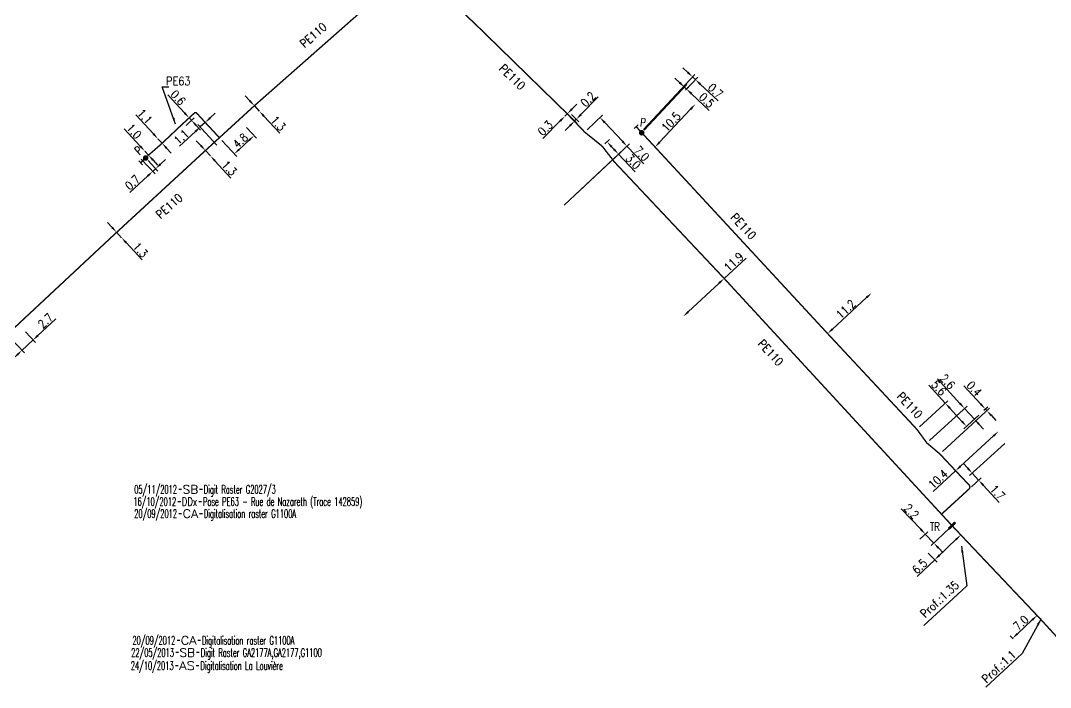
# Model space of a CAD drawing. Header units: millimetres. Extents: x 138988 to 140002, y 128990 to 130001.
# Drawn here: x 139490.1 to 139674.1, y 129230.2 to 129349.4 of the extents above; entities that cross this region are included whole.
import ezdxf
from ezdxf.enums import TextEntityAlignment as Align

# ---------------------------------------------------------------- set-up
doc = ezdxf.new("R2010")
doc.units = ezdxf.units.MM
doc.header["$PDMODE"] = 34
doc.linetypes.add('L_25_AP', pattern=[2000, 1000, 1000])
doc.linetypes.add('L_25_PE', pattern=[2000, 1000, 1000])
doc.layers.get('0').update_dxf_attribs({"linetype": 'CONTINUOUS'})
doc.layers.get('Defpoints').update_dxf_attribs({"linetype": 'CONTINUOUS'})
for name, color, linetype in [('L_150', 1, 'CONTINUOUS'), ('L_300', 7, 'CONTINUOUS'), ('L_340', 7, 'CONTINUOUS'), ('L_910', 7, 'CONTINUOUS')]:
    doc.layers.add(name, color=color, linetype=linetype)
doc.styles.add('G_ROMANS', font='ROMANS.SHX', dxfattribs={"width": 0.75})
doc.styles.get("Standard").update_dxf_attribs({"font": 'romans.shx', "width": 0.85})
doc.dimstyles.get("Standard").update_dxf_attribs({"dimtxt": 1.5, "dimasz": 1.2, "dimexe": 0.625, "dimexo": 0.625, "dimgap": 0.25, "dimtad": 1, "dimdec": 1, "dimzin": 0, "dimdsep": 46, "dimtxsty": 'Standard', "dimcen": -0.5, "dimadec": 0, "dimazin": 0, "dimtfac": 1, "dimtdec": 1, "dimtmove": 0, "dimatfit": 3, "dimfxl": 0, "dimtolj": 1, "dimtzin": 0, "dimarcsym": 0})

# ---------------------------------------------------------------- blocks, each defined once
blk = doc.blocks.new('*D83')
at = {"layer": 'Defpoints', "color": 0, "linetype": 'Continuous', "transparency": 16777216}
for p in [(139594.05, 129326.95), (139596.95, 129325.56), (139588.61, 129317.72)]:
    blk.add_point(p, dxfattribs=at)
at = {"layer": 'L_150', "color": 0, "linetype": 'Continuous', "lineweight": -2, "transparency": 16777216}
for p, q in [((139594.5, 129327.38), (139595.35, 129328.17)), ((139595.72, 129326.87), (139596.13, 129326.43)), ((139589.07, 129318.15), (139597.4, 129325.98)), ((139596.95, 129325.56), (139599.94, 129322.37))]:
    blk.add_line(p, q, dxfattribs=at)
at = {"layer": 'L_150', "color": 0, "linetype": 'Continuous', "transparency": 16777216}
for points in [[(139595.86, 129327), (139595.57, 129326.73), (139594.89, 129327.74)], [(139596.27, 129326.57), (139595.98, 129326.29), (139596.95, 129325.56)]]:
    blk.add_solid(points, dxfattribs=at)
at = {"layer": 'L_150', "color": 0, "linetype": 'Continuous', "transparency": 16777216, "insert": (139599.59, 129324.21), "char_height": 1.5, "attachment_point": 5, "rotation": 313.2435}
blk.add_mtext('\\A1;3.0', dxfattribs=at)
blk = doc.blocks.new('*D84')
at = {"layer": 'Defpoints', "color": 0, "linetype": 'Continuous', "transparency": 16777216}
for p in [(139590.91, 129329.49), (139598.46, 129326.98), (139586.79, 129316)]:
    blk.add_point(p, dxfattribs=at)
at = {"layer": 'L_150', "color": 0, "linetype": 'Continuous', "lineweight": -2, "transparency": 16777216}
for p, q in [((139591.36, 129329.91), (139594.12, 129332.5)), ((139594.49, 129331.2), (139597.64, 129327.85)), ((139587.25, 129316.43), (139598.91, 129327.4)), ((139598.46, 129326.98), (139601.45, 129323.79))]:
    blk.add_line(p, q, dxfattribs=at)
at = {"layer": 'L_150', "color": 0, "linetype": 'Continuous', "transparency": 16777216}
for points in [[(139594.63, 129331.34), (139594.34, 129331.06), (139593.66, 129332.08)], [(139597.78, 129327.99), (139597.49, 129327.71), (139598.46, 129326.98)]]:
    blk.add_solid(points, dxfattribs=at)
at = {"layer": 'L_150', "color": 0, "linetype": 'Continuous', "transparency": 16777216, "insert": (139601.1, 129325.63), "char_height": 1.5, "attachment_point": 5, "rotation": 313.2435}
blk.add_mtext('\\A1;7.0', dxfattribs=at)
blk = doc.blocks.new('*D85')
at = {"layer": 'Defpoints', "color": 0, "linetype": 'Continuous', "transparency": 16777216}
for p in [(139587.38, 129332.32), (139587.38, 129332.32), (139587.8, 129332.75)]:
    blk.add_point(p, dxfattribs=at)
at = {"layer": 'L_150', "color": 0, "linetype": 'Continuous', "lineweight": -2, "transparency": 16777216}
for p, q in [((139588.64, 129333.61), (139589.49, 129334.46)), ((139587.8, 129332.75), (139587.38, 129332.32)), ((139586.53, 129331.47), (139583.46, 129328.36))]:
    blk.add_line(p, q, dxfattribs=at)
at = {"layer": 'L_150', "color": 0, "linetype": 'Continuous', "transparency": 16777216}
for points in [[(139586.39, 129331.61), (139586.68, 129331.33), (139587.38, 129332.32)], [(139588.5, 129333.75), (139588.78, 129333.46), (139587.8, 129332.75)]]:
    blk.add_solid(points, dxfattribs=at)
at = {"layer": 'L_150', "color": 0, "linetype": 'Continuous', "transparency": 16777216, "insert": (139583.87, 129330.19), "char_height": 1.5, "attachment_point": 5, "rotation": 45.352}
blk.add_mtext('\\A1;0.3', dxfattribs=at)
blk = doc.blocks.new('*D86')
at = {"layer": 'Defpoints', "color": 0, "linetype": 'Continuous', "transparency": 16777216}
for p in [(139587.8, 129332.75), (139588.1, 129333.06), (139589.41, 129331.77)]:
    blk.add_point(p, dxfattribs=at)
at = {"layer": 'L_150', "color": 0, "linetype": 'Continuous', "lineweight": -2, "transparency": 16777216}
for p, q in [((139590.25, 129332.63), (139593.34, 129335.78)), ((139588.25, 129332.31), (139589.56, 129331.03)), ((139588.55, 129332.62), (139589.86, 129331.33)), ((139588.27, 129330.61), (139587.43, 129329.75)), ((139589.11, 129331.46), (139589.41, 129331.77))]:
    blk.add_line(p, q, dxfattribs=at)
at = {"layer": 'L_150', "color": 0, "linetype": 'Continuous', "transparency": 16777216}
for points in [[(139590.11, 129332.77), (139590.4, 129332.49), (139589.41, 129331.77)], [(139588.13, 129330.75), (139588.41, 129330.47), (139589.11, 129331.46)]]:
    blk.add_solid(points, dxfattribs=at)
at = {"layer": 'L_150', "color": 0, "linetype": 'Continuous', "transparency": 16777216, "insert": (139591.52, 129335.35), "char_height": 1.5, "attachment_point": 5, "rotation": 45.551}
blk.add_mtext('\\A1;0.2', dxfattribs=at)
blk = doc.blocks.new('*D87')
at = {"layer": 'Defpoints', "color": 0, "linetype": 'Continuous', "transparency": 16777216}
for p in [(139616.35, 129302.77), (139608.53, 129296.54), (139608.53, 129296.54)]:
    blk.add_point(p, dxfattribs=at)
at = {"layer": 'L_150', "color": 0, "linetype": 'Continuous', "lineweight": -2, "transparency": 16777216}
for p, q in [((139615.83, 129303.33), (139619.74, 129306.97)), ((139609.4, 129297.35), (139614.95, 129302.51)), ((139615.92, 129303.23), (139615.4, 129303.79))]:
    blk.add_line(p, q, dxfattribs=at)
at = {"layer": 'L_150', "color": 0, "linetype": 'Continuous', "transparency": 16777216}
for points in [[(139614.81, 129302.66), (139615.08, 129302.37), (139615.83, 129303.33)], [(139609.27, 129297.5), (139609.54, 129297.21), (139608.53, 129296.54)]]:
    blk.add_solid(points, dxfattribs=at)
at = {"layer": 'L_150', "color": 0, "linetype": 'Continuous', "transparency": 16777216, "insert": (139617.54, 129306.29), "char_height": 1.5, "attachment_point": 5, "rotation": 42.9546}
blk.add_mtext('\\A1;11.9', dxfattribs=at)
blk = doc.blocks.new('*D88')
at = {"layer": 'Defpoints', "color": 0, "linetype": 'Continuous', "transparency": 16777216}
for p in [(139658.11, 129257.49), (139651.87, 129254.7), (139653.44, 129253.05)]:
    blk.add_point(p, dxfattribs=at)
at = {"layer": 'L_150', "color": 0, "linetype": 'Continuous', "lineweight": -2, "transparency": 16777216}
for p, q in [((139657.24, 129256.67), (139654.31, 129253.88)), ((139653.44, 129253.05), (139650.31, 129250.08)), ((139652.3, 129254.25), (139653.87, 129252.6))]:
    blk.add_line(p, q, dxfattribs=at)
at = {"layer": 'L_150', "color": 0, "linetype": 'Continuous', "transparency": 16777216}
for points in [[(139657.11, 129256.81), (139657.38, 129256.52), (139658.11, 129257.49)], [(139654.17, 129254.02), (139654.45, 129253.73), (139653.44, 129253.05)]]:
    blk.add_solid(points, dxfattribs=at)
at = {"layer": 'L_150', "color": 0, "linetype": 'Continuous', "transparency": 16777216, "insert": (139650.75, 129251.88), "char_height": 1.5, "attachment_point": 5, "rotation": 43.517}
blk.add_mtext('\\A1;6.5', dxfattribs=at)
blk = doc.blocks.new('*D89')
at = {"layer": 'Defpoints', "color": 0, "linetype": 'Continuous', "transparency": 16777216}
for p in [(139656.54, 129259.15), (139651.76, 129257.64), (139650.35, 129256.3)]:
    blk.add_point(p, dxfattribs=at)
at = {"layer": 'L_340', "color": 0, "linetype": 'Continuous', "lineweight": -2, "transparency": 16777216}
for p, q in [((139650.94, 129258.51), (139647.47, 129262.17)), ((139656.09, 129258.72), (139652.82, 129255.61)), ((139650.8, 129256.73), (139652.22, 129258.07)), ((139653.28, 129256.04), (139651.76, 129257.64)), ((139654.1, 129255.17), (139654.93, 129254.3))]:
    blk.add_line(p, q, dxfattribs=at)
at = {"layer": 'L_340', "color": 0, "linetype": 'Continuous', "transparency": 16777216}
for points in [[(139651.08, 129258.65), (139650.79, 129258.37), (139651.76, 129257.64)], [(139654.25, 129255.31), (139653.96, 129255.04), (139653.28, 129256.04)]]:
    blk.add_solid(points, dxfattribs=at)
at = {"layer": 'L_340', "color": 0, "linetype": 'Continuous', "transparency": 16777216, "insert": (139649.28, 129261.7), "char_height": 1.5, "attachment_point": 5, "rotation": 313.517}
blk.add_mtext('\\A1;2.2', dxfattribs=at)
blk = doc.blocks.new('*D90')
at = {"layer": 'Defpoints', "color": 0, "linetype": 'Continuous', "transparency": 16777216}
for p in [(139666.41, 129274.28), (139660.15, 129268.53), (139659.57, 129265.69)]:
    blk.add_point(p, dxfattribs=at)
at = {"layer": 'L_150', "color": 0, "linetype": 'Continuous', "lineweight": -2, "transparency": 16777216}
for p, q in [((139665.95, 129273.85), (139659.69, 129268.11)), ((139659.34, 129269.41), (139658.53, 129270.3)), ((139660.03, 129266.11), (139661.76, 129267.7)), ((139660.15, 129268.53), (139661.3, 129267.28)), ((139662.11, 129266.39), (139664.94, 129263.31))]:
    blk.add_line(p, q, dxfattribs=at)
at = {"layer": 'L_150', "color": 0, "linetype": 'Continuous', "transparency": 16777216}
for points in [[(139659.49, 129269.55), (139659.19, 129269.28), (139660.15, 129268.53)], [(139662.26, 129266.53), (139661.96, 129266.26), (139661.3, 129267.28)]]:
    blk.add_solid(points, dxfattribs=at)
at = {"layer": 'L_150', "color": 0, "linetype": 'Continuous', "transparency": 16777216, "insert": (139664.67, 129265.08), "char_height": 1.5, "attachment_point": 5, "rotation": 312.5441}
blk.add_mtext('\\A1;1.7', dxfattribs=at)
blk = doc.blocks.new('*D91')
at = {"layer": 'Defpoints', "color": 0, "linetype": 'Continuous', "transparency": 16777216}
for p in [(139664.84, 129275.99), (139664.84, 129275.99), (139657.18, 129268.96)]:
    blk.add_point(p, dxfattribs=at)
at = {"layer": 'L_150', "color": 0, "linetype": 'Continuous', "lineweight": -2, "transparency": 16777216}
for p, q in [((139663.95, 129275.18), (139658.06, 129269.77)), ((139657.18, 129268.96), (139653.15, 129265.27))]:
    blk.add_line(p, q, dxfattribs=at)
at = {"layer": 'L_150', "color": 0, "linetype": 'Continuous', "transparency": 16777216}
for points in [[(139663.82, 129275.33), (139664.09, 129275.04), (139664.84, 129275.99)], [(139657.93, 129269.92), (139658.2, 129269.63), (139657.18, 129268.96)]]:
    blk.add_solid(points, dxfattribs=at)
at = {"layer": 'L_150', "color": 0, "linetype": 'Continuous', "transparency": 16777216, "insert": (139654.05, 129267.45), "char_height": 1.5, "attachment_point": 5, "rotation": 42.5441}
blk.add_mtext('\\A1;10.4', dxfattribs=at)
blk = doc.blocks.new('*D92')
at = {"layer": 'Defpoints', "color": 0, "linetype": 'Continuous', "transparency": 16777216}
for p in [(139642.17, 129300.74), (139642.17, 129300.74), (139634.32, 129293.47)]:
    blk.add_point(p, dxfattribs=at)
at = {"layer": 'L_150', "color": 0, "linetype": 'Continuous', "lineweight": -2, "transparency": 16777216}
blk.add_line((139635.2, 129294.28), (139641.29, 129299.92), dxfattribs=at)
at = {"layer": 'L_150', "color": 0, "linetype": 'Continuous', "transparency": 16777216}
for points in [[(139641.15, 129300.07), (139641.42, 129299.78), (139642.17, 129300.74)], [(139635.06, 129294.43), (139635.33, 129294.14), (139634.32, 129293.47)]]:
    blk.add_solid(points, dxfattribs=at)
at = {"layer": 'L_150', "color": 0, "linetype": 'Continuous', "transparency": 16777216, "insert": (139637.56, 129297.84), "char_height": 1.5, "attachment_point": 5, "rotation": 42.8011}
blk.add_mtext('\\A1;11.2', dxfattribs=at)
blk = doc.blocks.new('*D94')
at = {"layer": 'Defpoints', "color": 0, "linetype": 'Continuous', "transparency": 16777216}
for p in [(139531.89, 129334.19), (139532.77, 129333.23), (139532.77, 129333.23)]:
    blk.add_point(p, dxfattribs=at)
at = {"layer": 'L_150', "color": 0, "linetype": 'Continuous', "lineweight": -2, "transparency": 16777216}
for p, q in [((139531.08, 129335.07), (139530.26, 129335.95)), ((139531.89, 129334.19), (139532.77, 129333.23)), ((139533.59, 129332.35), (139536.43, 129329.28))]:
    blk.add_line(p, q, dxfattribs=at)
at = {"layer": 'L_150', "color": 0, "linetype": 'Continuous', "transparency": 16777216}
for points in [[(139531.22, 129335.21), (139530.93, 129334.93), (139531.89, 129334.19)], [(139533.74, 129332.49), (139533.44, 129332.22), (139532.77, 129333.23)]]:
    blk.add_solid(points, dxfattribs=at)
at = {"layer": 'L_150', "color": 0, "linetype": 'Continuous', "transparency": 16777216, "insert": (139536.15, 129331.05), "char_height": 1.5, "attachment_point": 5, "rotation": 312.747}
blk.add_mtext('\\A1;1.3', dxfattribs=at)
blk = doc.blocks.new('*D95')
at = {"layer": 'Defpoints', "color": 0, "linetype": 'Continuous', "transparency": 16777216}
for p in [(139523.15, 129326.19), (139524.03, 129325.23), (139524.03, 129325.23)]:
    blk.add_point(p, dxfattribs=at)
at = {"layer": 'L_150', "color": 0, "linetype": 'Continuous', "lineweight": -2, "transparency": 16777216}
for p, q in [((139522.34, 129327.07), (139521.52, 129327.95)), ((139523.15, 129326.19), (139524.03, 129325.23)), ((139524.85, 129324.35), (139527.69, 129321.27))]:
    blk.add_line(p, q, dxfattribs=at)
at = {"layer": 'L_150', "color": 0, "linetype": 'Continuous', "transparency": 16777216}
for points in [[(139522.48, 129327.21), (139522.19, 129326.94), (139523.15, 129326.19)], [(139524.99, 129324.49), (139524.7, 129324.22), (139524.03, 129325.23)]]:
    blk.add_solid(points, dxfattribs=at)
at = {"layer": 'L_150', "color": 0, "linetype": 'Continuous', "transparency": 16777216, "insert": (139527.41, 129323.05), "char_height": 1.5, "attachment_point": 5, "rotation": 312.7031}
blk.add_mtext('\\A1;1.3', dxfattribs=at)
blk = doc.blocks.new('*D96')
at = {"layer": 'Defpoints', "color": 0, "linetype": 'Continuous', "transparency": 16777216}
for p in [(139530.08, 129330.75), (139525.65, 129328.47), (139531.84, 129328.85)]:
    blk.add_point(p, dxfattribs=at)
at = {"layer": 'L_150', "color": 0, "linetype": 'Continuous', "lineweight": -2, "transparency": 16777216}
for p, q in [((139530.51, 129330.29), (139532.26, 129328.39)), ((139526.07, 129328.01), (139528.74, 129325.13)), ((139529.19, 129326.4), (139530.96, 129328.04))]:
    blk.add_line(p, q, dxfattribs=at)
at = {"layer": 'L_150', "color": 0, "linetype": 'Continuous', "transparency": 16777216}
for points in [[(139530.82, 129328.18), (139531.09, 129327.89), (139531.84, 129328.85)], [(139529.06, 129326.55), (139529.33, 129326.26), (139528.31, 129325.59)]]:
    blk.add_solid(points, dxfattribs=at)
at = {"layer": 'L_150', "color": 0, "linetype": 'Continuous', "transparency": 16777216, "insert": (139529.4, 129327.95), "char_height": 1.5, "attachment_point": 5, "rotation": 42.747}
blk.add_mtext('\\A1;4.8', dxfattribs=at)
blk = doc.blocks.new('*D97')
at = {"layer": 'Defpoints', "color": 0, "linetype": 'Continuous', "transparency": 16777216}
for p in [(139507.29, 129311.57), (139508.17, 129310.61), (139508.17, 129310.61)]:
    blk.add_point(p, dxfattribs=at)
at = {"layer": 'L_150', "color": 0, "linetype": 'Continuous', "lineweight": -2, "transparency": 16777216}
for p, q in [((139506.47, 129312.45), (139505.66, 129313.33)), ((139507.29, 129311.57), (139508.17, 129310.61)), ((139508.98, 129309.73), (139511.82, 129306.65))]:
    blk.add_line(p, q, dxfattribs=at)
at = {"layer": 'L_150', "color": 0, "linetype": 'Continuous', "transparency": 16777216}
for points in [[(139506.62, 129312.58), (139506.33, 129312.31), (139507.29, 129311.57)], [(139509.13, 129309.86), (139508.83, 129309.59), (139508.17, 129310.61)]]:
    blk.add_solid(points, dxfattribs=at)
at = {"layer": 'L_150', "color": 0, "linetype": 'Continuous', "transparency": 16777216, "insert": (139511.54, 129308.42), "char_height": 1.5, "attachment_point": 5, "rotation": 312.6476}
blk.add_mtext('\\A1;1.3', dxfattribs=at)
blk = doc.blocks.new('*D100')
at = {"layer": 'Defpoints', "color": 0, "linetype": 'Continuous', "transparency": 16777216}
for p in [(139487.72, 129293.3), (139490.55, 129294.22), (139492.34, 129292.31)]:
    blk.add_point(p, dxfattribs=at)
at = {"layer": 'L_150', "color": 0, "linetype": 'Continuous', "lineweight": -2, "transparency": 16777216}
for p, q in [((139493.22, 129293.13), (139496.41, 129296.12)), ((139490.98, 129293.76), (139492.77, 129291.86)), ((139488.15, 129292.84), (139490.8, 129290.01)), ((139490.37, 129290.47), (139492.34, 129292.31)), ((139489.5, 129289.65), (139488.62, 129288.83))]:
    blk.add_line(p, q, dxfattribs=at)
at = {"layer": 'L_150', "color": 0, "linetype": 'Continuous', "transparency": 16777216}
for points in [[(139493.08, 129293.28), (139493.35, 129292.99), (139492.34, 129292.31)], [(139489.36, 129289.79), (139489.63, 129289.5), (139490.37, 129290.47)]]:
    blk.add_solid(points, dxfattribs=at)
at = {"layer": 'L_150', "color": 0, "linetype": 'Continuous', "transparency": 16777216, "insert": (139494.57, 129295.77), "char_height": 1.5, "attachment_point": 5, "rotation": 43.124}
blk.add_mtext('\\A1;2.7', dxfattribs=at)
blk = doc.blocks.new('L_340_19')
at = {"linetype": 'Continuous'}
blk.add_hatch(color=0, dxfattribs=at).paths.add_polyline_path([(0.125, 0.75), (-0.125, 0.75), (-0.125, -0.75), (0.125, -0.75)])
at = {"color": 0, "linetype": 'Continuous'}
blk.add_lwpolyline([(-0.125, 0.75), (0.125, 0.75), (0.125, -0.75), (-0.125, -0.75)], close=True, dxfattribs=at)
at = {"color": 0, "linetype": 'Continuous', "width": 0.75}
for tag, height, flags, p in [('TR', 1.5, 8, (0, 3)), ('DEF_LEG', 1.2, 3, (0, -5)), ('DEF_COUP', 1.2, 3, (0, -7.5)), ('DEF_TYPE', 1.2, 3, (0, -10))]:
    blk.add_attdef(tag, text='', height=height, dxfattribs=dict(at, flags=flags)).set_placement(p, align=Align.MIDDLE)
blk = doc.blocks.new('*D105')
at = {"layer": 'Defpoints', "color": 0, "linetype": 'Continuous', "transparency": 16777216}
for p in [(139608.49, 129336.51), (139609.11, 129337.17), (139601.11, 129329.37)]:
    blk.add_point(p, dxfattribs=at)
at = {"layer": 'L_300', "color": 0, "linetype": 'Continuous', "lineweight": -2, "transparency": 16777216}
for p, q in [((139601.54, 129329.83), (139609.17, 129337.97)), ((139607.87, 129338.33), (139606.99, 129339.15)), ((139608.74, 129337.51), (139609.11, 129337.17)), ((139608.91, 129336.96), (139609.54, 129337.63)), ((139609.98, 129336.35), (139613.17, 129333.36))]:
    blk.add_line(p, q, dxfattribs=at)
at = {"layer": 'L_300', "color": 0, "linetype": 'Continuous', "transparency": 16777216}
for points in [[(139608.01, 129338.48), (139607.73, 129338.19), (139608.74, 129337.51)], [(139610.12, 129336.5), (139609.85, 129336.2), (139609.11, 129337.17)]]:
    blk.add_solid(points, dxfattribs=at)
at = {"layer": 'L_300', "color": 0, "linetype": 'Continuous', "transparency": 16777216, "insert": (139612.7, 129335.17), "char_height": 1.5, "attachment_point": 5, "rotation": 316.8408}
blk.add_mtext('\\A1;0.5', dxfattribs=at)
blk = doc.blocks.new('*D106')
at = {"layer": 'Defpoints', "color": 0, "linetype": 'Continuous', "transparency": 16777216}
for p in [(139610.7, 129338.86), (139608.49, 129336.51), (139600.97, 129329.52)]:
    blk.add_point(p, dxfattribs=at)
at = {"layer": 'L_340', "color": 0, "linetype": 'Continuous', "lineweight": -2, "transparency": 16777216}
for p, q in [((139601.4, 129329.97), (139610.61, 129339.8)), ((139609.31, 129340.16), (139608.43, 129340.98)), ((139608.91, 129336.96), (139611.12, 129339.32)), ((139610.19, 129339.34), (139610.7, 129338.86)), ((139611.57, 129338.04), (139614.76, 129335.05))]:
    blk.add_line(p, q, dxfattribs=at)
at = {"layer": 'L_340', "color": 0, "linetype": 'Continuous', "transparency": 16777216}
for points in [[(139609.45, 129340.31), (139609.17, 129340.02), (139610.19, 129339.34)], [(139611.71, 129338.19), (139611.43, 129337.9), (139610.7, 129338.86)]]:
    blk.add_solid(points, dxfattribs=at)
at = {"layer": 'L_340', "color": 0, "linetype": 'Continuous', "transparency": 16777216, "insert": (139614.29, 129336.87), "char_height": 1.5, "attachment_point": 5, "rotation": 316.8408}
blk.add_mtext('\\A1;0.7', dxfattribs=at)
blk = doc.blocks.new('*D107')
at = {"layer": 'Defpoints', "color": 0, "linetype": 'Continuous', "transparency": 16777216}
for p in [(139610.66, 129334.46), (139610.66, 129334.46), (139603.48, 129326.81)]:
    blk.add_point(p, dxfattribs=at)
at = {"layer": 'L_150', "color": 0, "linetype": 'Continuous', "lineweight": -2, "transparency": 16777216}
blk.add_line((139604.3, 129327.68), (139609.84, 129333.59), dxfattribs=at)
at = {"layer": 'L_150', "color": 0, "linetype": 'Continuous', "transparency": 16777216}
for points in [[(139609.7, 129333.73), (139609.99, 129333.45), (139610.66, 129334.46)], [(139604.16, 129327.82), (139604.45, 129327.54), (139603.48, 129326.81)]]:
    blk.add_solid(points, dxfattribs=at)
at = {"layer": 'L_150', "color": 0, "linetype": 'Continuous', "transparency": 16777216, "insert": (139606.34, 129331.32), "char_height": 1.5, "attachment_point": 5, "rotation": 46.8408}
blk.add_mtext('\\A1;10.5', dxfattribs=at)
blk = doc.blocks.new('L_340_07')
at = {"color": 0, "linetype": 'Continuous', "const_width": 0.25, "flags": 128}
blk.add_lwpolyline([(0, 0), (1.25, 0)], dxfattribs=at)
at = {"color": 0, "linetype": 'Continuous', "flags": 128}
blk.add_lwpolyline([(1.25, -0.5), (1.25, 0.5)], dxfattribs=at)
at = {"color": 0, "linetype": 'Continuous', "style": 'G_ROMANS', "width": 0.75, "flags": 3}
for tag, p in [('DEF_LEG', (0.72, -3.47)), ('DEF_COUP', (0.72, -5.97)), ('DEF_TYPE', (0.72, -8.47))]:
    blk.add_attdef(tag, text='', height=1.2, dxfattribs=at).set_placement(p, align=Align.MIDDLE)
blk = doc.blocks.new('L_300_12')
at = {"color": 0, "linetype": 'Continuous', "const_width": 0.497, "flags": 128}
blk.add_lwpolyline([(-0.25, 0, 1), (0.25, 0, 1)], format="xyb", close=True, dxfattribs=at)
at = {"color": 0, "linetype": 'Continuous', "style": 'G_ROMANS', "width": 0.75}
blk.add_text('P', height=1.5, dxfattribs=at).set_placement((0, 1.85), align=Align.MIDDLE)
at = {"color": 0, "linetype": 'Continuous', "width": 0.75, "flags": 3}
for tag, p in [('DEF_LEG', (0, -5)), ('DEF_COUP', (0, -7.5)), ('DEF_TYPE', (0, -10))]:
    blk.add_attdef(tag, text='', height=1.2, dxfattribs=at).set_placement(p, align=Align.MIDDLE)
blk = doc.blocks.new('*D108')
at = {"layer": 'Defpoints', "color": 0, "linetype": 'Continuous', "transparency": 16777216}
for p in [(139661.77, 129279.33), (139660.53, 129278.19), (139652.04, 129273.93)]:
    blk.add_point(p, dxfattribs=at)
at = {"layer": 'L_150', "color": 0, "linetype": 'Continuous', "lineweight": -2, "transparency": 16777216}
for p, q in [((139657.96, 129280.99), (139653.93, 129285.38)), ((139652.5, 129274.35), (139659.23, 129280.53)), ((139660.53, 129278.19), (139658.77, 129280.11)), ((139661.31, 129278.91), (139660.07, 129277.77)), ((139661.34, 129277.31), (139662.15, 129276.42))]:
    blk.add_line(p, q, dxfattribs=at)
at = {"layer": 'L_150', "color": 0, "linetype": 'Continuous', "transparency": 16777216}
for points in [[(139658.1, 129281.13), (139657.81, 129280.86), (139658.77, 129280.11)], [(139661.48, 129277.44), (139661.19, 129277.17), (139660.53, 129278.19)]]:
    blk.add_solid(points, dxfattribs=at)
at = {"layer": 'L_150', "color": 0, "linetype": 'Continuous', "transparency": 16777216, "insert": (139655.74, 129284.89), "char_height": 1.5, "attachment_point": 5, "rotation": 312.5441}
blk.add_mtext('\\A1;2.6', dxfattribs=at)
blk = doc.blocks.new('*D109')
at = {"layer": 'Defpoints', "color": 0, "linetype": 'Continuous', "transparency": 16777216}
for p in [(139661.77, 129279.33), (139662.49, 129279.99), (139654.35, 129271.98)]:
    blk.add_point(p, dxfattribs=at)
at = {"layer": 'L_150', "color": 0, "linetype": 'Continuous', "lineweight": -2, "transparency": 16777216}
for p, q in [((139661.68, 129280.87), (139658.68, 129284.14)), ((139662.23, 129279.76), (139662.95, 129280.41)), ((139654.81, 129272.4), (139663.22, 129280.12)), ((139662.76, 129279.7), (139662.49, 129279.99)), ((139663.57, 129278.81), (139664.38, 129277.93))]:
    blk.add_line(p, q, dxfattribs=at)
at = {"layer": 'L_150', "color": 0, "linetype": 'Continuous', "transparency": 16777216}
for points in [[(139661.82, 129281.01), (139661.53, 129280.74), (139662.49, 129279.99)], [(139663.72, 129278.95), (139663.42, 129278.68), (139662.76, 129279.7)]]:
    blk.add_solid(points, dxfattribs=at)
at = {"layer": 'L_150', "color": 0, "linetype": 'Continuous', "transparency": 16777216, "insert": (139660.51, 129283.63), "char_height": 1.5, "attachment_point": 5, "rotation": 312.5441}
blk.add_mtext('\\A1;0.4', dxfattribs=at)
blk = doc.blocks.new('*D110')
at = {"layer": 'Defpoints', "color": 0, "linetype": 'Continuous', "transparency": 16777216}
for p in [(139661.77, 129279.33), (139659.13, 129276.91), (139650.26, 129276.37)]:
    blk.add_point(p, dxfattribs=at)
at = {"layer": 'L_150', "color": 0, "linetype": 'Continuous', "lineweight": -2, "transparency": 16777216}
for p, q in [((139655.34, 129281.03), (139652.38, 129284.25)), ((139650.72, 129276.79), (139655.8, 129281.45)), ((139658.31, 129277.79), (139656.15, 129280.15)), ((139661.31, 129278.91), (139658.66, 129276.48))]:
    blk.add_line(p, q, dxfattribs=at)
at = {"layer": 'L_150', "color": 0, "linetype": 'Continuous', "transparency": 16777216}
for points in [[(139656.3, 129280.28), (139656, 129280.01), (139655.34, 129281.03)], [(139658.46, 129277.92), (139658.17, 129277.65), (139659.13, 129276.91)]]:
    blk.add_solid(points, dxfattribs=at)
at = {"layer": 'L_150', "color": 0, "linetype": 'Continuous', "transparency": 16777216, "insert": (139654.19, 129283.76), "char_height": 1.5, "attachment_point": 5, "rotation": 312.5441}
blk.add_mtext('\\A1;5.6', dxfattribs=at)
blk = doc.blocks.new('GIS_MODF')
at = {"color": 0, "linetype": 'Continuous', "flags": 128}
for points in [[(-2.18, -0.01), (-1.68, -0.01)], [(1.52, -0.01), (2.02, -0.01)]]:
    blk.add_lwpolyline(points, dxfattribs=at)
at = {"color": 0, "linetype": 'Continuous', "width": 0.5}
blk.add_attdef('DATE', text='', height=1.5, dxfattribs=at).set_placement((-2.5, -0.8), align=Align.RIGHT)
at = {"color": 0, "linetype": 'Continuous', "width": 1.771291}
blk.add_attdef('USER', text='', height=1.5, dxfattribs=at).set_placement((-1.51, -0.8), (1.28, -0.8), align=Align.FIT)
at = {"color": 0, "linetype": 'Continuous', "width": 0.5}
blk.add_attdef('DESC', (2.29, -0.8), '', height=1.5, dxfattribs=at)
blk = doc.blocks.new('*D111')
at = {"layer": 'Defpoints', "color": 0, "linetype": 'Continuous', "transparency": 16777216}
for p in [(139672.27, 129242.53), (139667.35, 129239.02), (139667.88, 129238.45)]:
    blk.add_point(p, dxfattribs=at)
at = {"layer": 'L_150', "color": 0, "linetype": 'Continuous', "lineweight": -2, "transparency": 16777216}
for p, q in [((139670.86, 129242.29), (139668.22, 129239.84)), ((139671.84, 129242.99), (139671.31, 129243.56)), ((139667.45, 129238.9), (139666.92, 129239.48))]:
    blk.add_line(p, q, dxfattribs=at)
at = {"layer": 'L_150', "color": 0, "linetype": 'Continuous', "transparency": 16777216}
for points in [[(139670.72, 129242.43), (139671, 129242.14), (139671.74, 129243.11)], [(139668.09, 129239.98), (139668.36, 129239.69), (139667.35, 129239.02)]]:
    blk.add_solid(points, dxfattribs=at)
at = {"layer": 'L_150', "color": 0, "linetype": 'Continuous', "transparency": 16777216, "insert": (139668.86, 129241.79), "char_height": 1.5, "attachment_point": 5, "rotation": 42.9432}
blk.add_mtext('\\A1;7.0', dxfattribs=at)
blk = doc.blocks.new('*D118')
at = {"layer": 'Defpoints', "color": 0, "linetype": 'Continuous', "transparency": 16777216}
for p in [(139511.27, 129325.12), (139512.47, 129324.85), (139513.73, 129322.46)]:
    blk.add_point(p, dxfattribs=at)
at = {"layer": 'L_300', "color": 0, "linetype": 'Continuous', "lineweight": -2, "transparency": 16777216}
for p, q in [((139511.69, 129324.67), (139514.16, 129322)), ((139515.13, 129323.75), (139516.01, 129324.56)), ((139512.9, 129324.39), (139514.67, 129322.48)), ((139514.25, 129322.94), (139513.73, 129322.46)), ((139512.85, 129321.65), (139509.64, 129318.68))]:
    blk.add_line(p, q, dxfattribs=at)
at = {"layer": 'L_300', "color": 0, "linetype": 'Continuous', "transparency": 16777216}
for points in [[(139514.99, 129323.9), (139515.26, 129323.6), (139514.25, 129322.94)], [(139512.71, 129321.79), (139512.99, 129321.5), (139513.73, 129322.46)]]:
    blk.add_solid(points, dxfattribs=at)
at = {"layer": 'L_300', "color": 0, "linetype": 'Continuous', "transparency": 16777216, "insert": (139510.13, 129320.49), "char_height": 1.5, "attachment_point": 5, "rotation": 42.7325}
blk.add_mtext('\\A1;0.7', dxfattribs=at)
blk = doc.blocks.new('*D119')
at = {"layer": 'Defpoints', "color": 0, "linetype": 'Continuous', "transparency": 16777216}
for p in [(139514.66, 129328.29), (139514.66, 129328.29), (139515.41, 129327.48)]:
    blk.add_point(p, dxfattribs=at)
at = {"layer": 'L_150', "color": 0, "linetype": 'Continuous', "lineweight": -2, "transparency": 16777216}
for p, q in [((139513.85, 129329.17), (139510.72, 129332.55)), ((139515.41, 129327.48), (139514.66, 129328.29)), ((139516.22, 129326.6), (139517.04, 129325.72))]:
    blk.add_line(p, q, dxfattribs=at)
at = {"layer": 'L_150', "color": 0, "linetype": 'Continuous', "transparency": 16777216}
for points in [[(139513.99, 129329.31), (139513.7, 129329.03), (139514.66, 129328.29)], [(139516.37, 129326.74), (139516.08, 129326.46), (139515.41, 129327.48)]]:
    blk.add_solid(points, dxfattribs=at)
at = {"layer": 'L_150', "color": 0, "linetype": 'Continuous', "transparency": 16777216, "insert": (139512.34, 129332.27), "char_height": 1.5, "attachment_point": 5, "rotation": 312.7492}
blk.add_mtext('\\A1;1.1', dxfattribs=at)
blk = doc.blocks.new('*D120')
at = {"layer": 'Defpoints', "color": 0, "linetype": 'Continuous', "transparency": 16777216}
for p in [(139518.81, 129330.7), (139519.22, 129330.26), (139520.65, 129331.59)]:
    blk.add_point(p, dxfattribs=at)
at = {"layer": 'L_150', "color": 0, "linetype": 'Continuous', "lineweight": -2, "transparency": 16777216}
for p, q in [((139519.43, 129332.91), (139516.46, 129336.12)), ((139519.27, 129331.13), (139520.7, 129332.45)), ((139519.68, 129330.69), (139521.11, 129332.01)), ((139520.65, 129331.59), (139520.24, 129332.03)), ((139521.46, 129330.7), (139522.28, 129329.82))]:
    blk.add_line(p, q, dxfattribs=at)
at = {"layer": 'L_150', "color": 0, "linetype": 'Continuous', "transparency": 16777216}
for points in [[(139519.57, 129333.04), (139519.28, 129332.77), (139520.24, 129332.03)], [(139521.61, 129330.84), (139521.32, 129330.57), (139520.65, 129331.59)]]:
    blk.add_solid(points, dxfattribs=at)
at = {"layer": 'L_150', "color": 0, "linetype": 'Continuous', "transparency": 16777216, "insert": (139518.27, 129335.63), "char_height": 1.5, "attachment_point": 5, "rotation": 312.7492}
blk.add_mtext('\\A1;0.6', dxfattribs=at)
blk = doc.blocks.new('*D121')
at = {"layer": 'Defpoints', "color": 0, "linetype": 'Continuous', "transparency": 16777216}
for p in [(139512.31, 129326.09), (139512.31, 129326.09), (139512.98, 129325.36)]:
    blk.add_point(p, dxfattribs=at)
at = {"layer": 'L_150', "color": 0, "linetype": 'Continuous', "lineweight": -2, "transparency": 16777216}
for p, q in [((139511.49, 129326.97), (139508.65, 129330.05)), ((139512.98, 129325.36), (139512.31, 129326.09)), ((139513.8, 129324.47), (139514.61, 129323.59))]:
    blk.add_line(p, q, dxfattribs=at)
at = {"layer": 'L_150', "color": 0, "linetype": 'Continuous', "transparency": 16777216}
for points in [[(139511.64, 129327.11), (139511.34, 129326.84), (139512.31, 129326.09)], [(139513.95, 129324.61), (139513.65, 129324.34), (139512.98, 129325.36)]]:
    blk.add_solid(points, dxfattribs=at)
at = {"layer": 'L_150', "color": 0, "linetype": 'Continuous', "transparency": 16777216, "insert": (139510.4, 129329.63), "char_height": 1.5, "attachment_point": 5, "rotation": 312.7492}
blk.add_mtext('\\A1;1.0', dxfattribs=at)
blk = doc.blocks.new('*D122')
at = {"layer": 'Defpoints', "color": 0, "linetype": 'Continuous', "transparency": 16777216}
for p in [(139521.56, 129332.9), (139523.12, 129331.21), (139525.64, 129326.71)]:
    blk.add_point(p, dxfattribs=at)
at = {"layer": 'L_150', "color": 0, "linetype": 'Continuous', "lineweight": -2, "transparency": 16777216}
for p, q in [((139521.98, 129332.44), (139523.54, 129330.75)), ((139524, 129332.03), (139524.88, 129332.84)), ((139525.21, 129327.17), (139521.81, 129330.86)), ((139523.12, 129331.21), (139522.24, 129330.4)), ((139521.35, 129329.59), (139518.54, 129326.99))]:
    blk.add_line(p, q, dxfattribs=at)
at = {"layer": 'L_150', "color": 0, "linetype": 'Continuous', "transparency": 16777216}
for points in [[(139523.86, 129332.17), (139524.13, 129331.88), (139523.12, 129331.21)], [(139521.22, 129329.73), (139521.49, 129329.44), (139522.24, 129330.4)]]:
    blk.add_solid(points, dxfattribs=at)
at = {"layer": 'L_150', "color": 0, "linetype": 'Continuous', "transparency": 16777216, "insert": (139518.83, 129328.62), "char_height": 1.5, "attachment_point": 5, "rotation": 42.7031}
blk.add_mtext('\\A1;1.1', dxfattribs=at)

msp = doc.modelspace()

# ---------------------------------------------------------------- linework, layer by layer
at = {"layer": 'L_150', "linetype": 'L_25_PE', "flags": 128}
for points in [[(139481.17, 129287.16, 0.25, 0.25, 0), (139487.72, 129293.3, 0.25, 0.25, 0), (139507.29, 129311.57, 0.25, 0.25, 0), (139523.15, 129326.19, 0.25, 0.25, 0), (139531.89, 129334.19, 0.25, 0.25, 0), (139554.88, 129354.46, 0.25, 0.25, 0), (139554.88, 129354.46, 0.25, 0.25, 0), (139559.45, 129358.66, 0.25, 0.25, 0), (139559.81, 129359, 0.25, 0.25, 0), (139560.63, 129359.07, 0.25, 0.25, 0), (139566.01, 129353.92, 0.25, 0.25, 0), (139572.16, 129348.02, 0.25, 0.25, 0), (139587.8, 129332.75, 0.25, 0.25, 0), (139590.91, 129329.49, 0.25, 0.25, 0), (139594.05, 129326.95, 0.25, 0.25, 0), (139596.21, 129324.16, 0.25, 0.25, 0), (139615.83, 129303.33, 0.25, 0.25, 0), (139654.66, 129261.19, 0.25, 0.25, 0), (139656.46, 129259.24, 0, 0, 0)], [(139525.65, 129328.47, 0.25, 0.25, 0), (139521.56, 129332.9, 0.25, 0.25, 0.414214), (139521.2, 129332.91, 0.25, 0.25, 0), (139518.81, 129330.7, 0.25, 0.25, 0), (139515.41, 129327.48, 0.25, 0.25, 0), (139512.98, 129325.36, 0.25, 0.25, 0), (139512.47, 129324.85, 0, 0, 0)], [(139600.97, 129329.52, 0.25, 0.25, 0), (139601.11, 129329.37, 0.25, 0.25, 0), (139603.48, 129326.81, 0.25, 0.25, 0), (139634.32, 129293.47, 0.25, 0.25, 0), (139650.26, 129276.37, 0.25, 0.25, 0), (139652.04, 129273.93, 0.25, 0.25, 0), (139654.35, 129271.98, 0.25, 0.25, 0), (139657.18, 129268.96, 0.25, 0.25, 0), (139659.6, 129266.4, 0.25, 0.25, -0.418538), (139659.57, 129265.69, 0.25, 0.25, 0), (139654.66, 129261.19, 0, 0, 0)]]:
    msp.add_lwpolyline(points, format="xyseb", dxfattribs=at)
at = {"layer": 'L_150', "linetype": 'L_25_AP', "const_width": 0.25, "flags": 128}
msp.add_lwpolyline([(139656.63, 129259.06), (139658.11, 129257.49), (139672.27, 129242.53), (139692.55, 129220.34), (139694.31, 129218.42), (139714.85, 129195.57), (139714.85, 129195.57), (139714.85, 129195.57), (139716.06, 129193.82), (139716.74, 129192.83), (139725.05, 129180.15), (139728.02, 129176.39, 0.414214), (139728.37, 129176.35), (139730.41, 129177.96, -0.414214), (139730.76, 129177.91), (139732.34, 129175.91), (139732.34, 129175.91), (139740.06, 129164.63), (139767, 129131.97), (139784.58, 129107.98), (139807.61, 129076.56)], format="xyb", dxfattribs=at)

# ---------------------------------------------------------------- block references
at = {"layer": 'L_300'}
for p, rotation in [((139601.1, 129329.37), 353.0744767169757), ((139512.47, 129324.85), 42.74921618385801)]:
    msp.add_blockref('L_300_12', p, dxfattribs=dict(at, rotation=rotation))
at = {"layer": 'L_340'}
for p, rotation in [((139600.97, 129329.52), 132.7684672531926), ((139512.47, 129324.85), 224.2853983304596)]:
    msp.add_blockref('L_340_07', p, dxfattribs=dict(at, rotation=rotation))
ref = msp.add_blockref('L_340_19', (139656.54, 129259.15), dxfattribs=dict(at, rotation=313.5170386130657))
ref.add_attrib('TR', 'TR', dxfattribs={"layer": '0', "color": 0, "linetype": 'Continuous', "height": 1.5, "width": 0.75, "flags": 8}).set_placement((139653.47, 129258.97), align=Align.MIDDLE)
at = {"layer": 'L_910'}
ref = msp.add_blockref('GIS_MODF', (139520.58, 129265.67), dxfattribs=at)
ref.add_attrib('DATE', '05/11/2012', dxfattribs={"layer": '0', "color": 0, "linetype": 'Continuous', "height": 1.5, "width": 0.5}).set_placement((139518.07, 129264.87), align=Align.RIGHT)
ref.add_attrib('USER', 'SB', dxfattribs={"layer": '0', "color": 0, "linetype": 'Continuous', "height": 1.5, "width": 1.025485}).set_placement((139519.07, 129264.87), (139521.85, 129264.87), align=Align.FIT)
ref.add_attrib('DESC', 'Digit Raster G2027/3', (139522.86, 129264.87), dxfattribs={"layer": '0', "color": 0, "linetype": 'Continuous', "height": 1.5, "width": 0.5})
ref = msp.add_blockref('GIS_MODF', (139520.43, 129263.49), dxfattribs=at)
ref.add_attrib('DATE', '16/10/2012', dxfattribs={"layer": '0', "color": 0, "linetype": 'Continuous', "height": 1.5, "width": 0.5}).set_placement((139517.93, 129262.7), align=Align.RIGHT)
ref.add_attrib('USER', 'DDx', dxfattribs={"layer": '0', "color": 0, "linetype": 'Continuous', "height": 1.5, "width": 0.695865}).set_placement((139518.92, 129262.7), (139521.7, 129262.7), align=Align.FIT)
ref.add_attrib('DESC', 'Pose PE63 - Rue de Nazareth (Trace 142859)', (139522.72, 129262.7), dxfattribs={"layer": '0', "color": 0, "linetype": 'Continuous', "height": 1.5, "width": 0.5})
ref = msp.add_blockref('GIS_MODF', (139520.58, 129261.35), dxfattribs=at)
ref.add_attrib('DATE', '20/09/2012', dxfattribs={"layer": '0', "color": 0, "linetype": 'Continuous', "height": 1.5, "width": 0.5}).set_placement((139518.08, 129260.55), align=Align.RIGHT)
ref.add_attrib('USER', 'CA', dxfattribs={"layer": '0', "color": 0, "linetype": 'Continuous', "height": 1.5, "width": 1.025485}).set_placement((139519.07, 129260.55), (139521.86, 129260.55), align=Align.FIT)
ref.add_attrib('DESC', 'Digitalisation raster G1100A', (139522.87, 129260.55), dxfattribs={"layer": '0', "color": 0, "linetype": 'Continuous', "height": 1.5, "width": 0.5})
ref = msp.add_blockref('GIS_MODF', (139520.26, 129238.68), dxfattribs=at)
ref.add_attrib('DATE', '20/09/2012', dxfattribs={"layer": '0', "color": 0, "linetype": 'Continuous', "height": 1.5, "width": 0.5}).set_placement((139517.76, 129237.88), align=Align.RIGHT)
ref.add_attrib('USER', 'CA', dxfattribs={"layer": '0', "color": 0, "linetype": 'Continuous', "height": 1.5, "width": 1.025485}).set_placement((139518.75, 129237.88), (139521.54, 129237.88), align=Align.FIT)
ref.add_attrib('DESC', 'Digitalisation raster G1100A', (139522.55, 129237.88), dxfattribs={"layer": '0', "color": 0, "linetype": 'Continuous', "height": 1.5, "width": 0.5})
ref = msp.add_blockref('GIS_MODF', (139520.03, 129236.52), dxfattribs=at)
ref.add_attrib('DATE', '22/05/2013', dxfattribs={"layer": '0', "color": 0, "linetype": 'Continuous', "height": 1.5, "width": 0.5}).set_placement((139517.53, 129235.72), align=Align.RIGHT)
ref.add_attrib('USER', 'SB', dxfattribs={"layer": '0', "color": 0, "linetype": 'Continuous', "height": 1.5, "width": 1.025485}).set_placement((139518.52, 129235.72), (139521.31, 129235.72), align=Align.FIT)
ref.add_attrib('DESC', 'Digit Raster GA2177A,GA2177,G1100', (139522.32, 129235.72), dxfattribs={"layer": '0', "color": 0, "linetype": 'Continuous', "height": 1.5, "width": 0.5})
ref = msp.add_blockref('GIS_MODF', (139519.98, 129234.17), dxfattribs=at)
ref.add_attrib('DATE', '24/10/2013', dxfattribs={"layer": '0', "color": 0, "linetype": 'Continuous', "height": 1.5, "width": 0.5}).set_placement((139517.47, 129233.37), align=Align.RIGHT)
ref.add_attrib('USER', 'AS', dxfattribs={"layer": '0', "color": 0, "linetype": 'Continuous', "height": 1.5, "width": 1.113383}).set_placement((139518.47, 129233.37), (139521.25, 129233.37), align=Align.FIT)
ref.add_attrib('DESC', 'Digitalisation La Louvière', (139522.26, 129233.37), dxfattribs={"layer": '0', "color": 0, "linetype": 'Continuous', "height": 1.5, "width": 0.5})

# ---------------------------------------------------------------- texts
at = {"layer": 'L_150', "linetype": 'Continuous', "width": 0.85}
for rotation, p in [(41.3808, (139540.87, 129344.44)), (315.8708, (139575.49, 129340.69)), (41.3808, (139515.13, 129313.89)), (312.6567, (139616.87, 129314.14)), (312.6567, (139621.73, 129291.55)), (312.9925, (139646.57, 129282.15))]:
    msp.add_text('PE110', height=1.5, rotation=rotation, dxfattribs=at).set_placement(p)
at = {"layer": 'L_150', "linetype": 'Continuous', "insert": (139516.12, 129337.86), "char_height": 1.5, "attachment_point": 7}
msp.add_mtext('\\A1;PE63', dxfattribs=at)
at = {"layer": 'L_150', "linetype": 'Continuous', "char_height": 1.5, "attachment_point": 3}
for s, insert, rotation in [('\\A1;Prof.:1.35', (139656.92, 129249.42), 42.8578), ('\\A1;Prof.:1.1', (139667.11, 129237.02), 42.9432)]:
    msp.add_mtext(s, dxfattribs=dict(at, insert=insert, rotation=rotation))

# ---------------------------------------------------------------- dimensions: what is measured, and where the dimension line sits
at = {"layer": 'L_150', "linetype": 'Continuous'}
for base, p1, p2, angle, picture, middle in [((139520.65, 129331.59), (139518.81, 129330.7), (139519.22, 129330.26), 132.7492, '*D120', (139517.53, 129334.95)), ((139532.77, 129333.23), (139531.89, 129334.19), (139532.77, 129333.23), 132.747, '*D94', (139535.42, 129330.37)), ((139514.66, 129328.29), (139515.41, 129327.48), (139514.66, 129328.29), 312.7492, '*D119', (139511.61, 129331.59)), ((139610.66, 129334.46), (139603.48, 129326.81), (139610.66, 129334.46), 226.8408, '*D107', (139607.07, 129330.64)), ((139598.46, 129326.98), (139590.91, 129329.49), (139586.79, 129316), 133.2435, '*D84', (139600.37, 129324.95)), ((139512.31, 129326.09), (139512.98, 129325.36), (139512.31, 129326.09), 312.7492, '*D121', (139509.66, 129328.95)), ((139531.84, 129328.85), (139525.65, 129328.47), (139530.08, 129330.75), 222.747, '*D96', (139530.07, 129327.22)), ((139524.03, 129325.23), (139523.15, 129326.19), (139524.03, 129325.23), 132.7031, '*D95', (139526.67, 129322.37)), ((139596.95, 129325.56), (139594.05, 129326.95), (139588.61, 129317.72), 133.2435, '*D83', (139598.86, 129323.53)), ((139508.17, 129310.61), (139507.29, 129311.57), (139508.17, 129310.61), 132.6476, '*D97', (139510.81, 129307.75)), ((139492.34, 129292.31), (139487.72, 129293.3), (139490.55, 129294.22), 223.124, '*D100', (139495.25, 129295.04)), ((139660.53, 129278.19), (139652.04, 129273.93), (139661.77, 129279.33), 132.5441, '*D108', (139655, 129284.21)), ((139659.13, 129276.91), (139650.26, 129276.37), (139661.77, 129279.33), 132.5441, '*D110', (139653.46, 129283.08)), ((139662.49, 129279.99), (139654.35, 129271.98), (139661.77, 129279.33), 132.5441, '*D109', (139659.77, 129282.95)), ((139664.84, 129275.99), (139657.18, 129268.96), (139664.84, 129275.99), 222.5441, '*D91', (139654.72, 129266.71)), ((139660.15, 129268.53), (139659.57, 129265.69), (139666.41, 129274.28), 312.5441, '*D90', (139663.93, 129264.41)), ((139653.43765, 129253.05014), (139658.115, 129257.49142), (139651.8666, 129254.7047), 43.51704, '*D88', (139651.43955, 129251.15288))]:
    dim = msp.add_linear_dim(base=base, p1=p1, p2=p2, angle=angle, dimstyle='Standard', dxfattribs=at)
    dim.commit()
    dim.dimension.update_dxf_attribs({"geometry": picture, "text_midpoint": middle, "dimtype": 160})
for base, p1, p2, angle, text, picture, middle in [((139589.41, 129331.77), (139587.8, 129332.75), (139588.1, 129333.06), 225.551, '0.2', '*D86', (139592.23, 129334.65)), ((139587.38, 129332.32), (139587.8, 129332.75), (139587.38, 129332.32), 45.352, '0.3', '*D85', (139584.58, 129329.49)), ((139523.12, 129331.21), (139525.64, 129326.71), (139521.56, 129332.9), 222.7031, '1.1', '*D122', (139519.51, 129327.88)), ((139608.53, 129296.54), (139616.35, 129302.77), (139608.53, 129296.54), 42.9546, '11.9', '*D87', (139618.22, 129305.56)), ((139642.17, 129300.74), (139634.32, 129293.47), (139642.17, 129300.74), 222.8011, '11.2', '*D92', (139638.24, 129297.1)), ((139667.35, 129239.02), (139672.27, 129242.53), (139667.88, 129238.45), 42.9432, '7.0', '*D111', (139669.54, 129241.06))]:
    dim = msp.add_linear_dim(base=base, p1=p1, p2=p2, angle=angle, text=text, dimstyle='Standard', dxfattribs=at)
    dim.commit()
    dim.dimension.update_dxf_attribs({"geometry": picture, "text_midpoint": middle, "dimtype": 160})
at = {"layer": 'L_300', "linetype": 'Continuous'}
for base, p1, p2, angle, picture, middle in [((139609.11, 129337.17), (139601.11, 129329.37), (139608.49, 129336.51), 136.8408, '*D105', (139612.02, 129334.44)), ((139513.73, 129322.46), (139512.47, 129324.85), (139511.27, 129325.12), 42.7325, '*D118', (139510.8, 129319.76))]:
    dim = msp.add_linear_dim(base=base, p1=p1, p2=p2, angle=angle, dimstyle='Standard', dxfattribs=at)
    dim.commit()
    dim.dimension.update_dxf_attribs({"geometry": picture, "text_midpoint": middle, "dimtype": 160})
at = {"layer": 'L_340', "linetype": 'Continuous'}
for base, p1, p2, angle, picture, middle in [((139610.7, 129338.86), (139600.97, 129329.52), (139608.49, 129336.51), 136.8408, '*D106', (139613.6, 129336.14)), ((139651.76, 129257.64), (139656.54, 129259.15), (139650.35, 129256.3), 313.517, '*D89', (139648.56, 129261.02))]:
    dim = msp.add_linear_dim(base=base, p1=p1, p2=p2, angle=angle, dimstyle='Standard', dxfattribs=at)
    dim.commit()
    dim.dimension.update_dxf_attribs({"geometry": picture, "text_midpoint": middle, "dimtype": 160})

# ---------------------------------------------------------------- leaders
at = {"layer": 'L_150', "linetype": 'Continuous'}
msp.add_leader([(139517.83, 129330.89), (139515.44, 129337.56), (139516.64, 129337.56)], dimstyle='Standard', dxfattribs=at)
at = {"layer": 'L_150', "linetype": 'Continuous', "annotation_type": 0, "has_hookline": 1, "hookline_direction": 1}
for points, text_width, horizontal_direction in [([(139658.24, 129255.51), (139659.17, 129248.37), (139658.29, 129247.56)], 8.99, (0.733044, 0.680181, 0)), ([(139672.45, 129242.5), (139669.07, 129236.3), (139668.19, 129235.48)], 7.41, (0.732029, 0.681274, 0))]:
    msp.add_leader(points, dimstyle='Standard', override={"dimgap": 0.25, "dimtad": 1}, dxfattribs=dict(at, text_width=text_width, horizontal_direction=horizontal_direction))

doc.saveas('drawing.dxf')
